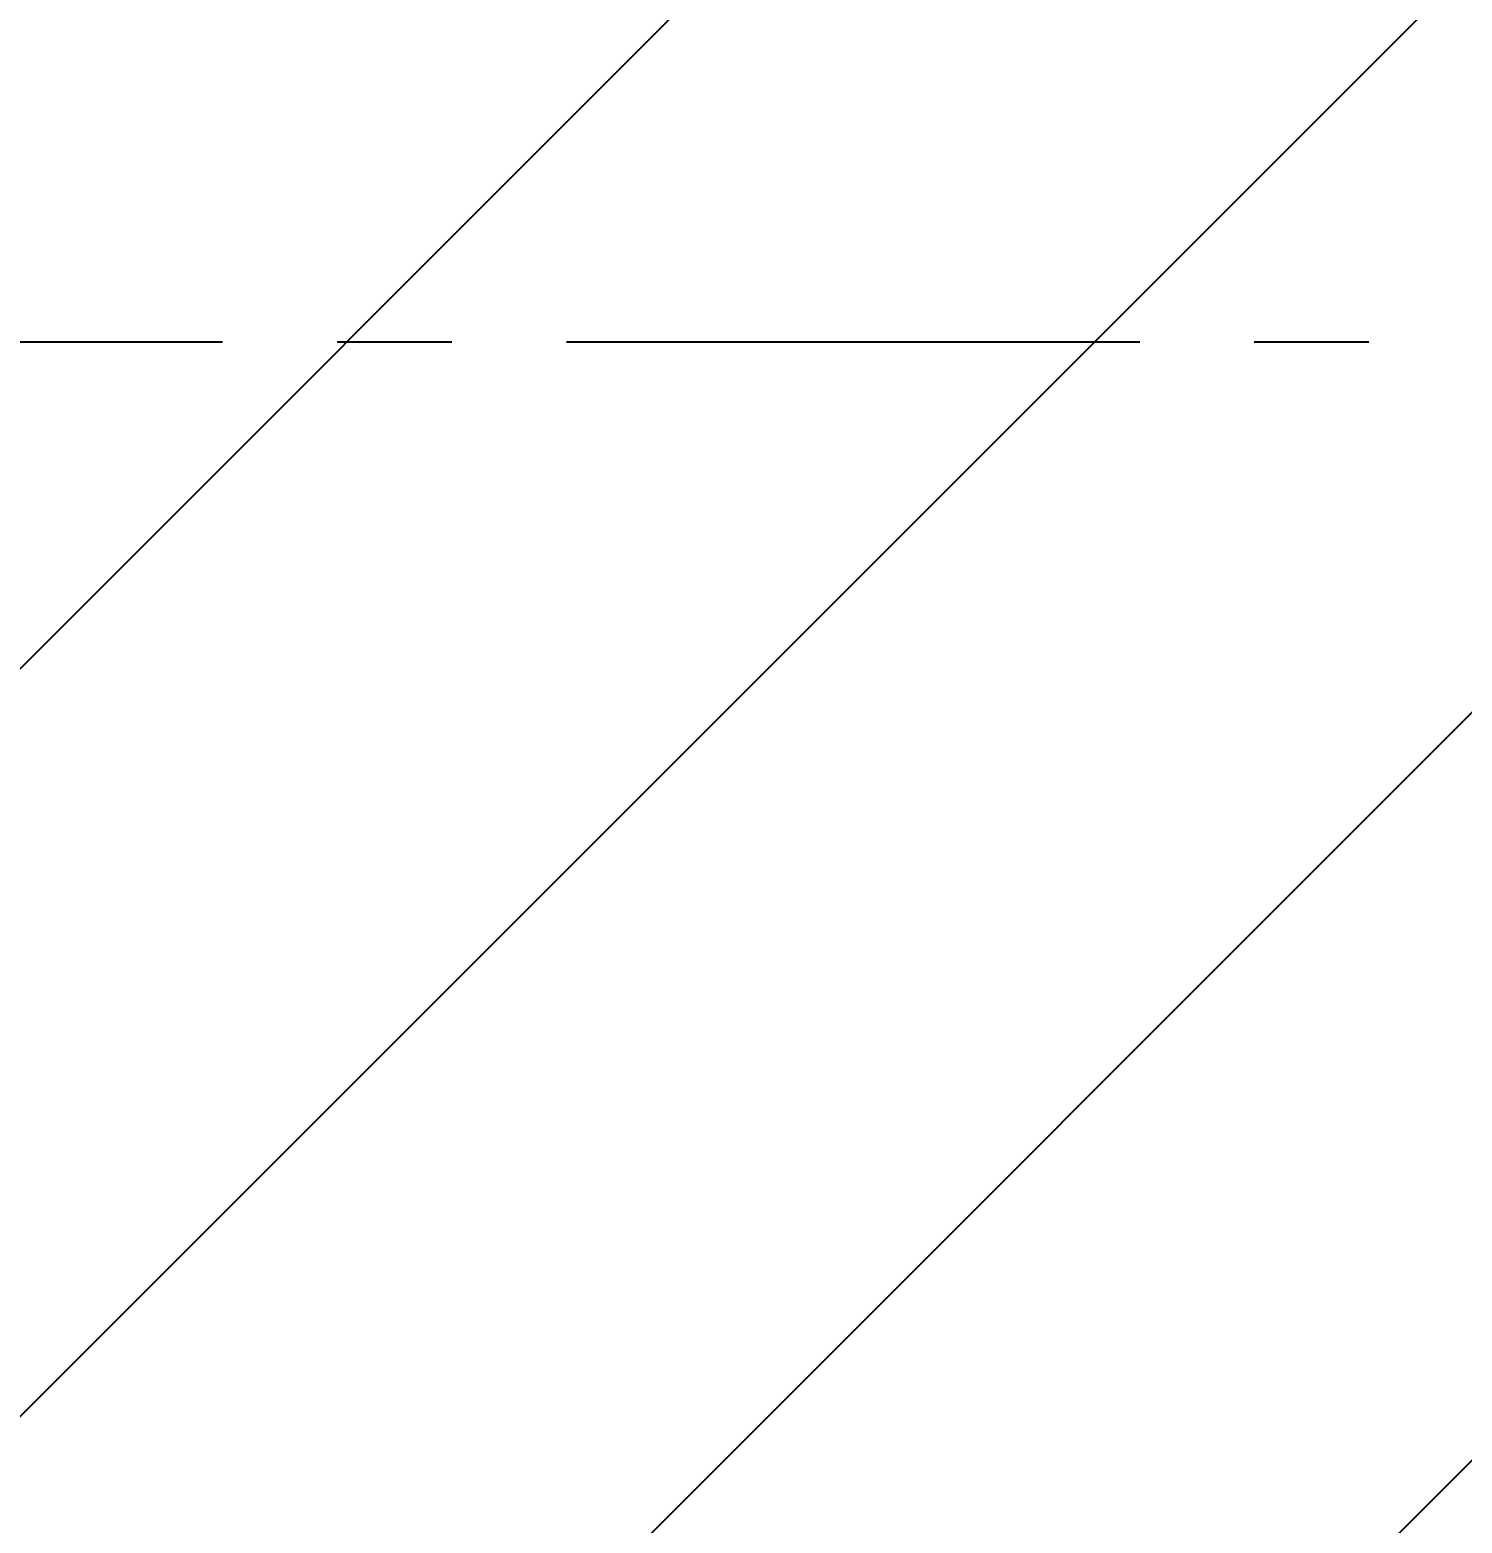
# Model space of a CAD drawing. Header units: millimetres. Extents: x 0 to 1173, y -4 to 841.
# Drawn here: x 277.6 to 338.9, y 272.6 to 336.5 of the extents above; entities that cross this region are included whole.
import ezdxf

# ---------------------------------------------------------------- set-up
doc = ezdxf.new("R2010")
doc.units = ezdxf.units.MM
doc.header["$LTSCALE"] = 65.395
doc.linetypes.add('CENTER', pattern=[0.6, 0.375, -0.075, 0.075, -0.075])
doc.layers.get('0').update_dxf_attribs({"linetype": 'CONTINUOUS'})
for name, color, linetype in [('ALL_DRFT_GEOM', 7, 'CONTINUOUS'), ('DRAFT_DIMS', 7, 'CONTINUOUS'), ('J_900_EXP_DH_BL9', 7, 'CONTINUOUS')]:
    doc.layers.add(name, color=color, linetype=linetype)
doc.styles.get("Standard").update_dxf_attribs({"font": 'txt', "width": 0.8})
doc.dimstyles.new('DIMSTYLE_13', dxfattribs={"dimtxt": 6, "dimasz": 9, "dimexe": 0.5, "dimexo": 0, "dimtad": 1, "dimlfac": 10, "dimzin": 0, "dimdsep": 46, "dimtxsty": 'Standard', "dimblk": '_FILLED', "dimblk1": '_FILLED', "dimblk2": '_FILLED', "dimcen": 0.09, "dimadec": 0, "dimazin": 0, "dimtp": 0.01, "dimtm": 0.01, "dimtfac": 1, "dimtofl": 0, "dimtmove": 0, "dimatfit": 2, "dimldrblk": '_FILLED', "dimfxl": 0, "dimtolj": 1, "dimtzin": 0, "dimarcsym": 0})
doc.dimstyles.new('DIMSTYLE_14', dxfattribs={"dimtxt": 6, "dimasz": 9, "dimexe": 0.5, "dimexo": 0, "dimtad": 1, "dimlfac": 10, "dimzin": 0, "dimdsep": 46, "dimtxsty": 'Standard', "dimblk": '_FILLED', "dimblk1": '_FILLED', "dimblk2": '_FILLED', "dimcen": 0.09, "dimadec": 0, "dimazin": 0, "dimtp": 0.01, "dimtm": 0.01, "dimtfac": 1, "dimtmove": 0, "dimatfit": 2, "dimldrblk": '_FILLED', "dimfxl": 0, "dimtolj": 1, "dimtzin": 0, "dimarcsym": 0})

# ---------------------------------------------------------------- blocks, each defined once
blk = doc.blocks.new('_FILLED')
at = {"color": 0, "linetype": 'ByBlock'}
blk.add_solid([(0, 0), (-1, 0.1667), (-1, -0.1667)], dxfattribs=at)
blk = doc.blocks.new('*D20')
at = {"layer": 'DRAFT_DIMS', "color": 2, "linetype": 'Continuous'}
blk.add_line((362.811, 192.443), (450.213, 94.254), dxfattribs=at)
at = {"layer": 'DRAFT_DIMS', "color": 2, "linetype": 'Continuous', "xscale": 9, "yscale": 9, "zscale": 9, "rotation": 131.6736765729}
blk.add_blockref('_FILLED', (362.811, 192.443), dxfattribs=at)
blk = doc.blocks.new('*D21')
at = {"layer": 'DRAFT_DIMS', "color": 2, "linetype": 'Continuous'}
for p, q in [((246.456, 323.158), (323.755, 374.496)), ((271.296, 339.655), (246.456, 323.158)), ((221.616, 306.661), (246.456, 323.158))]:
    blk.add_line(p, q, dxfattribs=at)
at = {"layer": 'DRAFT_DIMS', "color": 2, "linetype": 'Continuous', "xscale": 9, "yscale": 9, "zscale": 9}
for p, rotation in [((271.296, 339.655), 33.59000563470001), ((221.616, 306.661), 213.5900056347)]:
    blk.add_blockref('_FILLED', p, dxfattribs=dict(at, rotation=rotation))
blk = doc.blocks.new('*D23')
at = {"layer": 'DRAFT_DIMS', "color": 2, "linetype": 'Continuous'}
blk.add_line((390.784, 199.135), (471.564, 129.718), dxfattribs=at)
at = {"layer": 'DRAFT_DIMS', "color": 2, "linetype": 'Continuous', "xscale": 9, "yscale": 9, "zscale": 9, "rotation": 139.3269980893}
blk.add_blockref('_FILLED', (390.784, 199.135), dxfattribs=at)
blk = doc.blocks.new('J_900_EXP_DH_BL9', base_point=(532.0064, 323.1577))
at = {"layer": 'J_900_EXP_DH_BL9', "color": 7, "linetype": 'CENTER'}
blk.add_line((261.3185, 323.1577), (448.8462, 323.1577), dxfattribs=at)

msp = doc.modelspace()

# ---------------------------------------------------------------- hatches: boundary and pattern name
at = {"linetype": 'Continuous'}
h = msp.add_hatch(dxfattribs=at)
h.set_pattern_fill('5DOF WORKSPACE', color=2, scale=22.62069, angle=45, style=0, pattern_type=0)
h.set_pattern_definition([(45, (0, 0), (-15.99524, 15.99524), [])])
edge = h.paths.add_edge_path()
edge.add_arc((246.456, 323.1578), 175, 91.640521, 448.35948)
edge.add_line((251.466, 401.7708), (251.466, 498.086))
edge.add_line((251.466, 401.7708), (269.8458, 341.6534))
edge.add_arc((246.456, 323.1578), 29.8189, 141.664536, 398.335464)
edge.add_line((241.446, 401.7708), (223.0663, 341.6534))
edge.add_line((241.446, 401.7708), (241.446, 498.086))

# ---------------------------------------------------------------- linework, layer by layer
at = {"layer": 'ALL_DRFT_GEOM', "color": 7, "linetype": 'Continuous'}
msp.add_circle((246.456, 323.1578), 190.295, dxfattribs=at)
msp.add_arc((246.456, 323.1578), 175, 91.640521, 88.35948, dxfattribs=at)

# ---------------------------------------------------------------- block references
at = {"layer": 'J_900_EXP_DH_BL9'}
msp.add_blockref('J_900_EXP_DH_BL9', (532.0064, 323.1577), dxfattribs=at)

# ---------------------------------------------------------------- dimensions: what is measured, and where the dimension line sits
at = {"layer": 'DRAFT_DIMS', "color": 2, "linetype": 'Continuous'}
for p1, p2, text, dimstyle, picture, middle in [((362.8113, 192.4426), (130.1007, 453.8729), '%%c<> \\P(Reachable Space)', 'DIMSTYLE_13', '*D20', (397.079, 156.2018)), ((390.7836, 199.1347), (102.1284, 447.1808), '%%c<> \\P(Working Space)', 'DIMSTYLE_13', '*D23', (417.9342, 177.7815)), ((271.2957, 339.655), (221.6163, 306.6606), '%%c<>', 'DIMSTYLE_14', '*D21', (292.27, 355.3856))]:
    dim = msp.add_diameter_dim_2p(p1=p1, p2=p2, text=text, dimstyle=dimstyle, override={"dimpost": '<>'}, dxfattribs=at)
    dim.commit()
    dim.dimension.update_dxf_attribs({"geometry": picture, "text_midpoint": middle, "dimtype": 163})

doc.saveas('drawing.dxf')
